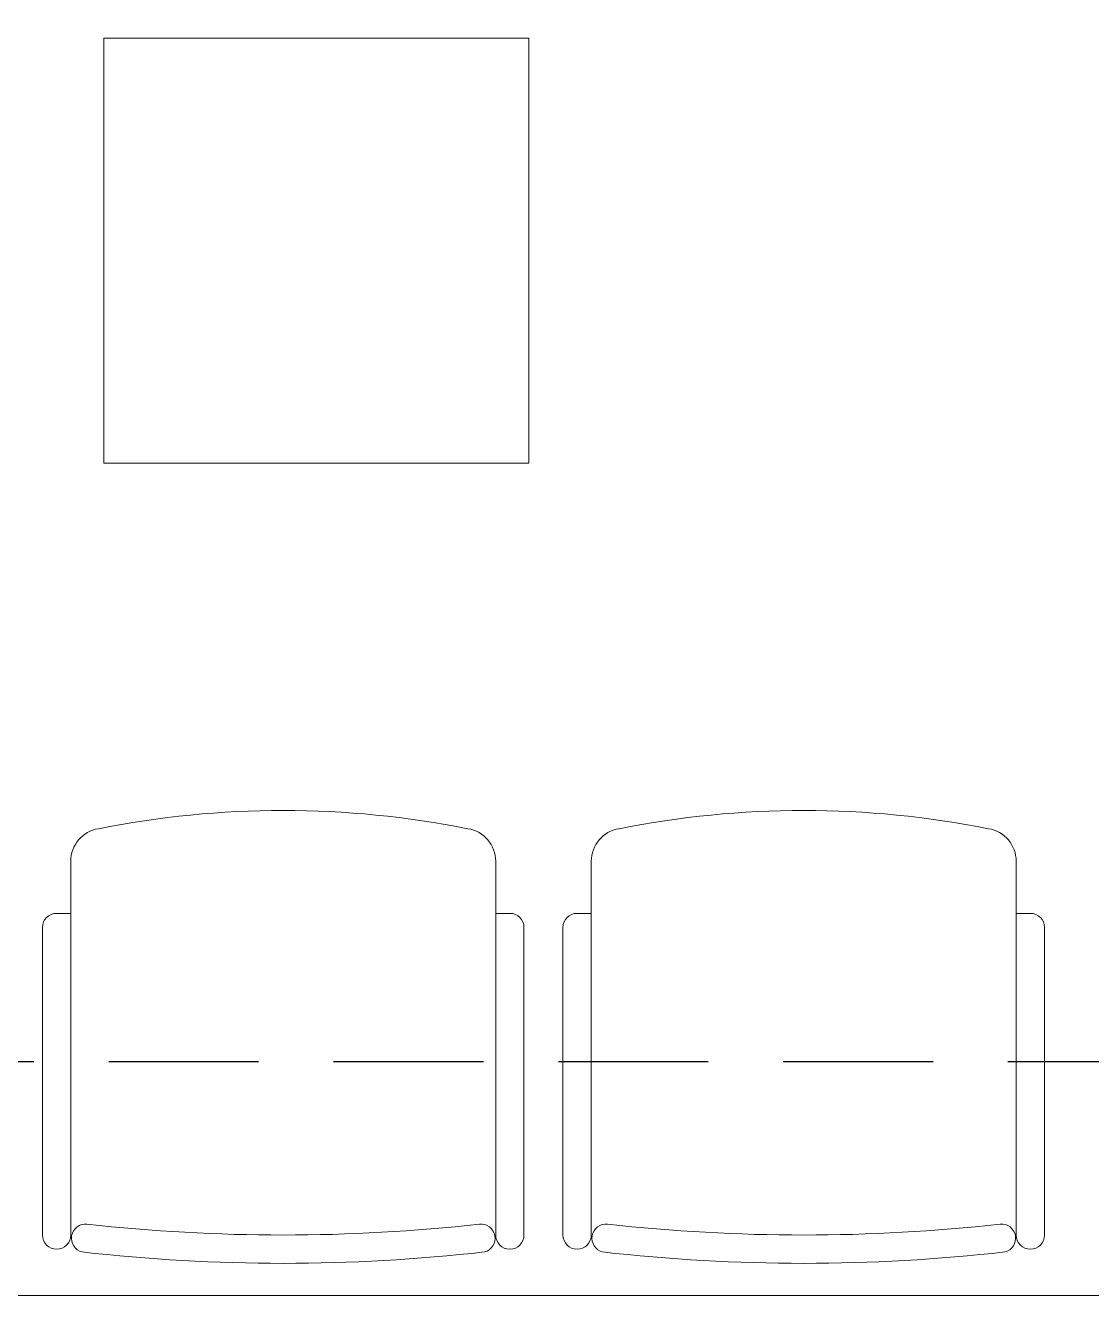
# Model space of a CAD drawing. Header units: inches. Extents: x -12418 to 57169, y -29325 to 19878.
# Drawn here: x 7338 to 8467, y -10017 to -8673 of the extents above; entities that cross this region are included whole.
import ezdxf

# ---------------------------------------------------------------- set-up
doc = ezdxf.new("R2010")
doc.units = ezdxf.units.IN
doc.header["$LTSCALE"] = 25
doc.header["$MEASUREMENT"] = 0
doc.linetypes.add('DASHDOT', pattern=[25.4, 12.7, -6.35, 0, -6.35])
doc.linetypes.add('HIDDEN', pattern=[9.525, 6.35, -3.175])
doc.layers.get('0').update_dxf_attribs({"color": 8})
for name, color, linetype, lineweight in [('00-Ground Floor$0$LOADING', 253, 'Continuous', 5), ('00-Ground Floor$0$Walls', 251, 'Continuous', 5), ('E-LITE-CLNG-CNDT', 6, 'DASHDOT', 35), ('E-POWR-FLOR-CNDT', 6, 'HIDDEN', 25)]:
    doc.layers.add(name, color=color, linetype=linetype, lineweight=lineweight)

# ---------------------------------------------------------------- blocks, each defined once
blk = doc.blocks.new('00-Ground Floor$0$GF21016-P')
at = {"layer": '00-Ground Floor$0$LOADING', "extrusion": (-1.24384e-09, -1.20261e-09, -1)}
for p, q in [((0.0128, 0.0179), (0.0128, 0.4136)), ((0.4628, 0.0179), (0.4628, 0.4136)), ((-0.0022, 0.3585), (0.0128, 0.3585)), ((0.4778, 0.3585), (0.4628, 0.3585)), ((-0.0172, 0.0179), (-0.0172, 0.3435)), ((0.4928, 0.0179), (0.4928, 0.3435)), ((0.4778, 0.0029), (0.4778, 0.0029))]:
    blk.add_line(p, q, dxfattribs=at)
for centre, radius, start, end in [((-0.2378, -0.5362), 1.0036, 78.7568, 101.2432), ((-0.0478, 0.4136), 0.035, 0, 80.6557), ((-0.4278, 0.4136), 0.035, 99.3443, 180), ((0.0022, 0.3435), 0.015, 0, 90), ((-0.4778, 0.3435), 0.015, 90, 180), ((-0.0284, 0.0145), 0.015, 284.3864, 95.5209), ((-0.2378, 1.8928), 1.8749, 263.6341, 276.3659), ((-0.4471, 0.0145), 0.015, 84.4791, 255.6136), ((0.0022, 0.0179), 0.015, 270, 0), ((0.0022, 0.0179), 0.015, 180, 270), ((-0.4778, 0.0179), 0.015, 270, 0), ((-0.4778, 0.0179), 0.015, 180, 270), ((-0.2378, 1.8734), 1.8855, 263.5119, 276.4881)]:
    blk.add_arc(centre, radius, start, end, dxfattribs=at)
blk = doc.blocks.new('00-Ground Floor$0$GF21058A-P')
at = {"color": 0}
for p, q in [((-0.225, 0.45), (0.225, 0.45)), ((-0.225, 0), (-0.225, 0.45)), ((0.225, 0), (0.225, 0.45)), ((-0.225, 0), (0.225, 0))]:
    blk.add_line(p, q, dxfattribs=at)
blk = doc.blocks.new('00-Ground Floor')
at = {"layer": '00-Ground Floor$0$Walls'}
blk.add_line((9097.9, -10017.4, 0), (5457.9, -10017.4, 0), dxfattribs=at)
at = {"layer": '00-Ground Floor$0$LOADING', "extrusion": (7.77437e-06, 8.59117e-06, -1), "xscale": -1000.000000000004, "yscale": 1000.000000000004, "zscale": 999.9999999999978, "rotation": 359.9999999987463}
blk.add_blockref('00-Ground Floor$0$GF21058A-P', (-7646, -9136, 0), dxfattribs=at)
at = {"layer": '00-Ground Floor$0$LOADING', "extrusion": (2.67577e-11, 8.17196e-07, -1), "xscale": 1000, "yscale": 1000, "zscale": 1000, "rotation": 359.9999748871168}
for p in [(-7848.7, -9971.2, 0), (-8400, -9971.2, 0)]:
    blk.add_blockref('00-Ground Floor$0$GF21016-P', p, dxfattribs=at)

msp = doc.modelspace()

# ---------------------------------------------------------------- linework, layer by layer
at = {"layer": 'E-POWR-FLOR-CNDT', "elevation": 0}
msp.add_lwpolyline([(8974.2, -7906.5), (8872.4, -8008.3, 0.198912), (8850.4, -8061.3), (8850.4, -9694.9, -0.414214), (8775.4, -9769.9), (6909.1, -9769.9, 0.198912), (6856, -9791.9), (6754.2, -9893.7)], format="xyb", dxfattribs=at)

# ---------------------------------------------------------------- block references
at = {"layer": 'E-LITE-CLNG-CNDT'}
msp.add_blockref('00-Ground Floor', (0, 0), dxfattribs=at)

doc.saveas('drawing.dxf')
